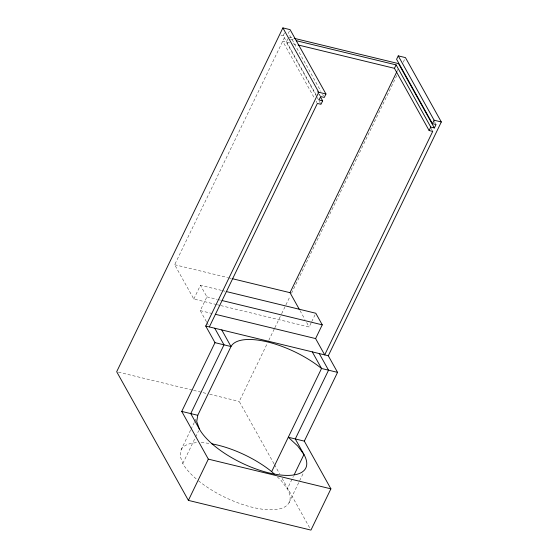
<?xml version="1.0" encoding="UTF-8"?>
<svg xmlns="http://www.w3.org/2000/svg" width="558" height="558" viewBox="0 0 558 558"><rect width="100%" height="100%" fill="white"/><g stroke="black" fill="none" stroke-linecap="round" stroke-linejoin="round"><path stroke-width="0.42" stroke-dasharray="2.79 2.09" d="M190.585 430.148L181.141 449.678L180.101 455.914L182.808 463.538A60.111 23.387 25.8 0 0 196.381 479.043M284.503 32.901L283.171 35.649L316.072 94.693M216.532 304.549L193.8 299.032L174.668 264.715L284.371 37.798M289.435 31.025L288.437 33.089L320.927 91.379M287.97 38.669L286.31 42.108L316.749 96.729M193.8 299.032L200.448 285.284L221.498 290.383M206.446 321.729L200.252 310.618L206.899 296.863L200.448 285.284M190.962 429.367L194.365 422.329M194.742 421.548L195.872 419.204M182.808 463.538L195.272 437.751M195.649 436.97L198.669 430.713M397.303 70.768L398.056 69.199M274.041 463.865L239.243 401.432L267.275 343.449M268.789 340.31L274.473 328.557M274.85 327.776L281.295 314.454M281.671 313.673L290.007 296.431M291.52 293.299L396.829 75.463M403.239 62.196L404.717 59.141M220.738 305.568L309.153 327.002L311.364 322.419M311.734 321.652L315.8 313.247M198.474 480.787A60.111 23.387 25.8 0 0 265.343 509.531A60.111 23.387 25.8 0 0 287.342 488.878L293.389 476.379M289.009 502.73L303.364 473.038M281.009 35.126L285.696 36.263M289.065 37.079L293.278 38.097M290.509 39.283L294.729 40.309M289.693 42.924L282.704 41.236L314.412 98.124M293.069 43.747L297.295 44.773M174.668 264.715L227.713 277.577M228.557 277.779L231.926 278.595M222.335 290.592L225.704 291.409M206.899 296.863L217.006 299.311M217.843 299.52L221.212 300.337M217.376 304.752L219.901 305.365M200.252 310.618L212.04 313.477M118.373 372.13L192.754 390.161M193.605 390.363L206.279 393.439M209.662 394.262L239.243 401.432M277.312 476.888L281.079 480.396L287.342 488.878M434.361 121.498L435.631 123.771M431.034 128.368L432.722 131.402M322.615 94.407L323.459 95.92M319.434 94.288L320.278 95.802M317.146 91.01L318.409 93.291M318.834 94.044L319.678 95.564M317.174 97.483L318.862 100.517M319.288 101.277L320.976 104.311M316.107 101.165L316.951 102.679M300.002 310.59L304.989 319.539M306.656 322.524L309.153 327.002M206.858 322.475L208.511 325.44M274.466 464.626L279.558 473.763M282.104 478.332L310.102 528.579M181.141 449.678A60.111 23.387 25.8 0 1 197.811 442.647M201.208 442.654A60.111 23.387 25.8 0 1 210.254 443.582"/><path stroke-width="0.84" d="M221.749 329.924L231.005 346.539L197.762 415.298L196.723 421.534L199.429 429.151A60.111 23.387 25.8 0 0 269.026 472.926A60.111 23.387 25.8 0 0 303.964 454.498L295.294 438.944L328.536 370.184L319.281 353.577M209.341 326.918L317.369 103.439L320.976 104.311L322.643 100.872L319.036 100.001L320.697 96.562L324.303 97.434L325.963 93.995L290.104 29.651L282.892 27.9L116.685 371.719L188.395 500.387L310.952 530.1L330.901 488.843L304.312 441.134L288.298 437.249L297.7 446.016L303.964 454.498L294.143 474.816M304.312 441.134L337.548 372.367L321.534 368.482A60.111 23.387 25.8 0 0 231.005 346.539L214.99 342.654L205.735 326.046L318.757 92.251L282.892 27.9M330.901 488.843L208.336 459.129L181.748 411.42L214.99 342.654M337.548 372.367L328.292 355.76L441.315 121.965L405.457 57.613L398.245 55.87L396.585 59.301L432.443 123.653L436.049 124.525L434.389 127.963L430.783 127.091L396.117 64.888L296.424 40.72M215.409 314.293L315.605 338.58L324.693 354.888L432.722 131.402L429.123 130.53L394.45 68.327L396.117 64.888M188.395 500.387L208.336 459.129M299.172 309.097L290.021 292.678L396.919 71.55M315.605 338.58L322.252 324.833L315.8 313.247L226.548 291.611M429.123 130.53L430.783 127.091M432.443 123.653L434.103 120.214L398.245 55.87M274.18 473.965L271.676 471.629L321.534 368.482L312.278 351.875M294.122 38.307L398.524 63.619L434.389 127.963M298.139 44.975L394.45 68.327M318.757 92.251L325.963 93.995M434.103 120.214L441.315 121.965M232.77 278.798L290.021 292.678M222.056 300.539L322.252 324.833M205.735 326.046L328.292 355.76M181.748 411.42L197.762 415.298M320.529 97.078L322.643 100.872M214.746 328.23L224.002 344.837L190.759 413.604L199.429 429.151M211.887 443.861A60.111 23.387 25.8 0 1 271.676 471.629"/></g></svg>
